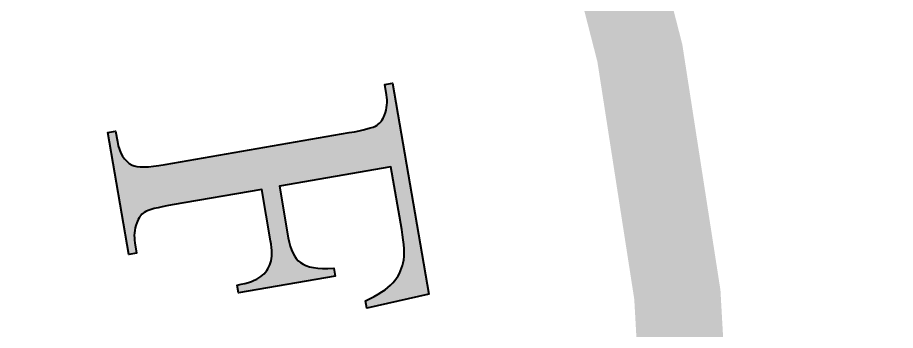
# Model space of a CAD drawing. Extents: x 148 to 238, y 143 to 253.
# Drawn here: x 226.8 to 228.196, y 169.89 to 170.388 of the extents above; entities that cross this region are included whole.
import ezdxf

# ---------------------------------------------------------------- set-up
doc = ezdxf.new("R2010")
doc.units = 0
doc.header["$LTSCALE"] = 10
doc.layers.add('L18', color=4, linetype='CONTINUOUS')
doc.layers.add('L25', color=1, linetype='CONTINUOUS')

# ---------------------------------------------------------------- blocks, each defined once
blk = doc.blocks.new('Statelogo_bw')
at = {"layer": 'L18'}
h = blk.add_hatch(color=256, dxfattribs=at)
edge = h.paths.add_edge_path()
edge.add_spline(control_points=[(-515.4716, -46.8921), (-515.463, -46.9426), (-515.4607, -46.9821), (-515.467, -47.0077), (-515.467, -47.0077), (-515.4718, -47.033), (-515.4846, -47.0566), (-515.5026, -47.0766), (-515.5026, -47.0766), (-515.5218, -47.0983), (-515.5534, -47.1191), (-515.5974, -47.139), (-515.5974, -47.139), (-515.5974, -47.139), (-515.593, -47.1642), (-515.593, -47.1642), (-515.593, -47.1642), (-515.593, -47.1642), (-515.3779, -47.1161), (-515.3779, -47.1161), (-515.3779, -47.1161), (-515.3779, -47.1161), (-515.504, -46.385), (-515.504, -46.385), (-515.504, -46.385), (-515.504, -46.385), (-515.5308, -46.3897), (-515.5308, -46.3897), (-515.5308, -46.3897), (-515.5308, -46.3897), (-515.5246, -46.4254), (-515.5246, -46.4254), (-515.5246, -46.4254), (-515.5205, -46.4491), (-515.5226, -46.4724), (-515.531, -46.4953), (-515.531, -46.4953), (-515.5373, -46.5117), (-515.5462, -46.5225), (-515.557, -46.5304), (-515.557, -46.5304), (-515.5708, -46.539), (-515.6045, -46.5479), (-515.6535, -46.5564), (-515.6535, -46.5564), (-515.6535, -46.5564), (-516.2909, -46.6671), (-516.2909, -46.6671), (-516.2909, -46.6671), (-516.3503, -46.6774), (-516.3885, -46.6779), (-516.4054, -46.6686), (-516.4054, -46.6686), (-516.4322, -46.6548), (-516.4492, -46.6272), (-516.4561, -46.5871), (-516.4561, -46.5871), (-516.4561, -46.5871), (-516.4623, -46.5514), (-516.4623, -46.5514), (-516.4623, -46.5514), (-516.4623, -46.5514), (-516.4891, -46.556), (-516.4891, -46.556), (-516.4891, -46.556), (-516.4891, -46.556), (-516.4163, -46.9781), (-516.4163, -46.9781), (-516.4163, -46.9781), (-516.4163, -46.9781), (-516.3895, -46.9734), (-516.3895, -46.9734), (-516.3895, -46.9734), (-516.3895, -46.9734), (-516.3957, -46.9378), (-516.3957, -46.9378), (-516.3957, -46.9378), (-516.3995, -46.9155), (-516.3974, -46.8922), (-516.3892, -46.8693), (-516.3892, -46.8693), (-516.383, -46.8514), (-516.3742, -46.8407), (-516.3633, -46.8327), (-516.3633, -46.8327), (-516.3495, -46.8241), (-516.3158, -46.8152), (-516.2668, -46.8067), (-516.2668, -46.8067), (-516.2668, -46.8067), (-515.9562, -46.7528), (-515.9562, -46.7528), (-515.9562, -46.7528), (-515.9562, -46.7528), (-515.9255, -46.9312), (-515.9255, -46.9312), (-515.9255, -46.9312), (-515.9199, -46.9639), (-515.92, -46.9899), (-515.926, -47.0078), (-515.926, -47.0078), (-515.9319, -47.0271), (-515.9429, -47.0428), (-515.9593, -47.0548), (-515.9593, -47.0548), (-515.9756, -47.0669), (-516.0028, -47.0777), (-516.0414, -47.0844), (-516.0414, -47.0844), (-516.0414, -47.0844), (-516.0367, -47.1111), (-516.0367, -47.1111), (-516.0367, -47.1111), (-516.0367, -47.1111), (-515.7025, -47.0531), (-515.7025, -47.0531), (-515.7025, -47.0531), (-515.7025, -47.0531), (-515.7071, -47.0264), (-515.7071, -47.0264), (-515.7071, -47.0264), (-515.7631, -47.03), (-515.8011, -47.0228), (-515.8222, -47.0066), (-515.8222, -47.0066), (-515.8434, -46.9904), (-515.8574, -46.9622), (-515.8646, -46.9206), (-515.8646, -46.9206), (-515.8646, -46.9206), (-515.8954, -46.7422), (-515.8954, -46.7422), (-515.8954, -46.7422), (-515.8954, -46.7422), (-515.5091, -46.6752), (-515.5091, -46.6752), (-515.5091, -46.6752), (-515.5091, -46.6752), (-515.4716, -46.8921), (-515.4716, -46.8921)], knot_values=[0, 0, 0, 0, 0.028571, 0.028571, 0.028571, 0.028571, 0.057143, 0.057143, 0.057143, 0.057143, 0.085714, 0.085714, 0.085714, 0.085714, 0.114286, 0.114286, 0.114286, 0.114286, 0.142857, 0.142857, 0.142857, 0.142857, 0.171429, 0.171429, 0.171429, 0.171429, 0.2, 0.2, 0.2, 0.2, 0.228571, 0.228571, 0.228571, 0.228571, 0.257143, 0.257143, 0.257143, 0.257143, 0.285714, 0.285714, 0.285714, 0.285714, 0.314286, 0.314286, 0.314286, 0.314286, 0.342857, 0.342857, 0.342857, 0.342857, 0.371429, 0.371429, 0.371429, 0.371429, 0.4, 0.4, 0.4, 0.4, 0.428571, 0.428571, 0.428571, 0.428571, 0.457143, 0.457143, 0.457143, 0.457143, 0.485714, 0.485714, 0.485714, 0.485714, 0.514286, 0.514286, 0.514286, 0.514286, 0.542857, 0.542857, 0.542857, 0.542857, 0.571429, 0.571429, 0.571429, 0.571429, 0.6, 0.6, 0.6, 0.6, 0.628571, 0.628571, 0.628571, 0.628571, 0.657143, 0.657143, 0.657143, 0.657143, 0.685714, 0.685714, 0.685714, 0.685714, 0.714286, 0.714286, 0.714286, 0.714286, 0.742857, 0.742857, 0.742857, 0.742857, 0.771429, 0.771429, 0.771429, 0.771429, 0.8, 0.8, 0.8, 0.8, 0.828571, 0.828571, 0.828571, 0.828571, 0.857143, 0.857143, 0.857143, 0.857143, 0.885714, 0.885714, 0.885714, 0.885714, 0.914286, 0.914286, 0.914286, 0.914286, 0.942857, 0.942857, 0.942857, 0.942857, 0.971429, 0.971429, 0.971429, 0.971429, 1, 1, 1, 1], degree=3, periodic=0)
at = {"layer": 'L18', "const_width": 0.3}
blk.add_lwpolyline([(-531.1029, -51.5711, 91.280282), (-531.2504, -51.2199, 0.010955)], format="xyb", close=True, dxfattribs=at)
at = {"layer": 'L18', "lineweight": 40}
blk.add_open_spline([(-515.4716, -46.8921), (-515.463, -46.9426), (-515.4607, -46.9821), (-515.467, -47.0077), (-515.467, -47.0077), (-515.4718, -47.033), (-515.4846, -47.0566), (-515.5026, -47.0766), (-515.5026, -47.0766), (-515.5218, -47.0983), (-515.5534, -47.1191), (-515.5974, -47.139), (-515.5974, -47.139), (-515.5974, -47.139), (-515.593, -47.1642), (-515.593, -47.1642), (-515.593, -47.1642), (-515.593, -47.1642), (-515.3779, -47.1161), (-515.3779, -47.1161), (-515.3779, -47.1161), (-515.3779, -47.1161), (-515.504, -46.385), (-515.504, -46.385), (-515.504, -46.385), (-515.504, -46.385), (-515.5308, -46.3897), (-515.5308, -46.3897), (-515.5308, -46.3897), (-515.5308, -46.3897), (-515.5246, -46.4254), (-515.5246, -46.4254), (-515.5246, -46.4254), (-515.5205, -46.4491), (-515.5226, -46.4724), (-515.531, -46.4953), (-515.531, -46.4953), (-515.5373, -46.5117), (-515.5462, -46.5225), (-515.557, -46.5304), (-515.557, -46.5304), (-515.5708, -46.539), (-515.6045, -46.5479), (-515.6535, -46.5564), (-515.6535, -46.5564), (-515.6535, -46.5564), (-516.2909, -46.6671), (-516.2909, -46.6671), (-516.2909, -46.6671), (-516.3503, -46.6774), (-516.3885, -46.6779), (-516.4054, -46.6686), (-516.4054, -46.6686), (-516.4322, -46.6548), (-516.4492, -46.6272), (-516.4561, -46.5871), (-516.4561, -46.5871), (-516.4561, -46.5871), (-516.4623, -46.5514), (-516.4623, -46.5514), (-516.4623, -46.5514), (-516.4623, -46.5514), (-516.4891, -46.556), (-516.4891, -46.556), (-516.4891, -46.556), (-516.4891, -46.556), (-516.4163, -46.9781), (-516.4163, -46.9781), (-516.4163, -46.9781), (-516.4163, -46.9781), (-516.3895, -46.9734), (-516.3895, -46.9734), (-516.3895, -46.9734), (-516.3895, -46.9734), (-516.3957, -46.9378), (-516.3957, -46.9378), (-516.3957, -46.9378), (-516.3995, -46.9155), (-516.3974, -46.8922), (-516.3892, -46.8693), (-516.3892, -46.8693), (-516.383, -46.8514), (-516.3742, -46.8407), (-516.3633, -46.8327), (-516.3633, -46.8327), (-516.3495, -46.8241), (-516.3158, -46.8152), (-516.2668, -46.8067), (-516.2668, -46.8067), (-516.2668, -46.8067), (-515.9562, -46.7528), (-515.9562, -46.7528), (-515.9562, -46.7528), (-515.9562, -46.7528), (-515.9255, -46.9312), (-515.9255, -46.9312), (-515.9255, -46.9312), (-515.9199, -46.9639), (-515.92, -46.9899), (-515.926, -47.0078), (-515.926, -47.0078), (-515.9319, -47.0271), (-515.9429, -47.0428), (-515.9593, -47.0548), (-515.9593, -47.0548), (-515.9756, -47.0669), (-516.0028, -47.0777), (-516.0414, -47.0844), (-516.0414, -47.0844), (-516.0414, -47.0844), (-516.0367, -47.1111), (-516.0367, -47.1111), (-516.0367, -47.1111), (-516.0367, -47.1111), (-515.7025, -47.0531), (-515.7025, -47.0531), (-515.7025, -47.0531), (-515.7025, -47.0531), (-515.7071, -47.0264), (-515.7071, -47.0264), (-515.7071, -47.0264), (-515.7631, -47.03), (-515.8011, -47.0228), (-515.8222, -47.0066), (-515.8222, -47.0066), (-515.8434, -46.9904), (-515.8574, -46.9622), (-515.8646, -46.9206), (-515.8646, -46.9206), (-515.8646, -46.9206), (-515.8954, -46.7422), (-515.8954, -46.7422), (-515.8954, -46.7422), (-515.8954, -46.7422), (-515.5091, -46.6752), (-515.5091, -46.6752), (-515.5091, -46.6752), (-515.5091, -46.6752), (-515.4716, -46.8921), (-515.4716, -46.8921)], degree=3, knots=[0, 0, 0, 0, 0.028571, 0.028571, 0.028571, 0.028571, 0.057143, 0.057143, 0.057143, 0.057143, 0.085714, 0.085714, 0.085714, 0.085714, 0.114286, 0.114286, 0.114286, 0.114286, 0.142857, 0.142857, 0.142857, 0.142857, 0.171429, 0.171429, 0.171429, 0.171429, 0.2, 0.2, 0.2, 0.2, 0.228571, 0.228571, 0.228571, 0.228571, 0.257143, 0.257143, 0.257143, 0.257143, 0.285714, 0.285714, 0.285714, 0.285714, 0.314286, 0.314286, 0.314286, 0.314286, 0.342857, 0.342857, 0.342857, 0.342857, 0.371429, 0.371429, 0.371429, 0.371429, 0.4, 0.4, 0.4, 0.4, 0.428571, 0.428571, 0.428571, 0.428571, 0.457143, 0.457143, 0.457143, 0.457143, 0.485714, 0.485714, 0.485714, 0.485714, 0.514286, 0.514286, 0.514286, 0.514286, 0.542857, 0.542857, 0.542857, 0.542857, 0.571429, 0.571429, 0.571429, 0.571429, 0.6, 0.6, 0.6, 0.6, 0.628571, 0.628571, 0.628571, 0.628571, 0.657143, 0.657143, 0.657143, 0.657143, 0.685714, 0.685714, 0.685714, 0.685714, 0.714286, 0.714286, 0.714286, 0.714286, 0.742857, 0.742857, 0.742857, 0.742857, 0.771429, 0.771429, 0.771429, 0.771429, 0.8, 0.8, 0.8, 0.8, 0.828571, 0.828571, 0.828571, 0.828571, 0.857143, 0.857143, 0.857143, 0.857143, 0.885714, 0.885714, 0.885714, 0.885714, 0.914286, 0.914286, 0.914286, 0.914286, 0.942857, 0.942857, 0.942857, 0.942857, 0.971429, 0.971429, 0.971429, 0.971429, 1, 1, 1, 1], dxfattribs=at)

msp = doc.modelspace()

# ---------------------------------------------------------------- hatches: boundary and pattern name
at = {"layer": 'L25'}
h = msp.add_hatch(color=256, dxfattribs=at)
edge = h.paths.add_edge_path(flags=16)
edge.add_line((148.8251, 172.5807), (148.8251, 242.5807))
edge.add_arc((157.8251, 242.5807), 9, 90, 180, ccw=False)
edge.add_line((157.8251, 251.5807), (227.8251, 251.5807))
edge.add_arc((227.8251, 242.5807), 9, 0, 90, ccw=False)
edge.add_line((236.8251, 242.5807), (236.8251, 172.5807))
edge.add_arc((227.8251, 172.5807), 9, -90, 0, ccw=False)
edge.add_line((227.8251, 163.5807), (157.8251, 163.5807))
edge.add_arc((157.8251, 172.5807), 9, 180, 270, ccw=False)
edge = h.paths.add_edge_path()
edge.add_line((147.8251, 172.5807), (147.8251, 242.5807))
edge.add_arc((157.8251, 242.5807), 10, 90, 180, ccw=False)
edge.add_line((157.8251, 252.5807), (227.8251, 252.5807))
edge.add_arc((227.8251, 242.5807), 10, 0, 90, ccw=False)
edge.add_line((237.8251, 242.5807), (237.8251, 172.5807))
edge.add_arc((227.8251, 172.5807), 10, -90, 0, ccw=False)
edge.add_line((227.8251, 162.5807), (157.8251, 162.5807))
edge.add_arc((157.8251, 172.5807), 10, 180, 270, ccw=False)

# ---------------------------------------------------------------- linework, layer by layer
for points in [[(147.8251, 172.5807), (147.8251, 242.5807, -0.414214), (157.8251, 252.5807), (227.8251, 252.5807, -0.414214), (237.8251, 242.5807), (237.8251, 172.5807, -0.414214), (227.8251, 162.5807), (157.8251, 162.5807, -0.414214)], [(148.8251, 172.5807), (148.8251, 242.5807, -0.414214), (157.8251, 251.5807), (227.8251, 251.5807, -0.414214), (236.8251, 242.5807), (236.8251, 172.5807, -0.414214), (227.8251, 163.5807), (157.8251, 163.5807, -0.414214)]]:
    msp.add_lwpolyline(points, format="xyb", close=True, dxfattribs=at)

# ---------------------------------------------------------------- block references
at = {"layer": 'L25', "xscale": 0.4594301256552313, "yscale": 0.4594301256552313, "zscale": 0.4594301256552317}
msp.add_blockref('Statelogo_bw', (464.2344, 191.5938), dxfattribs=at)

doc.saveas('drawing.dxf')
